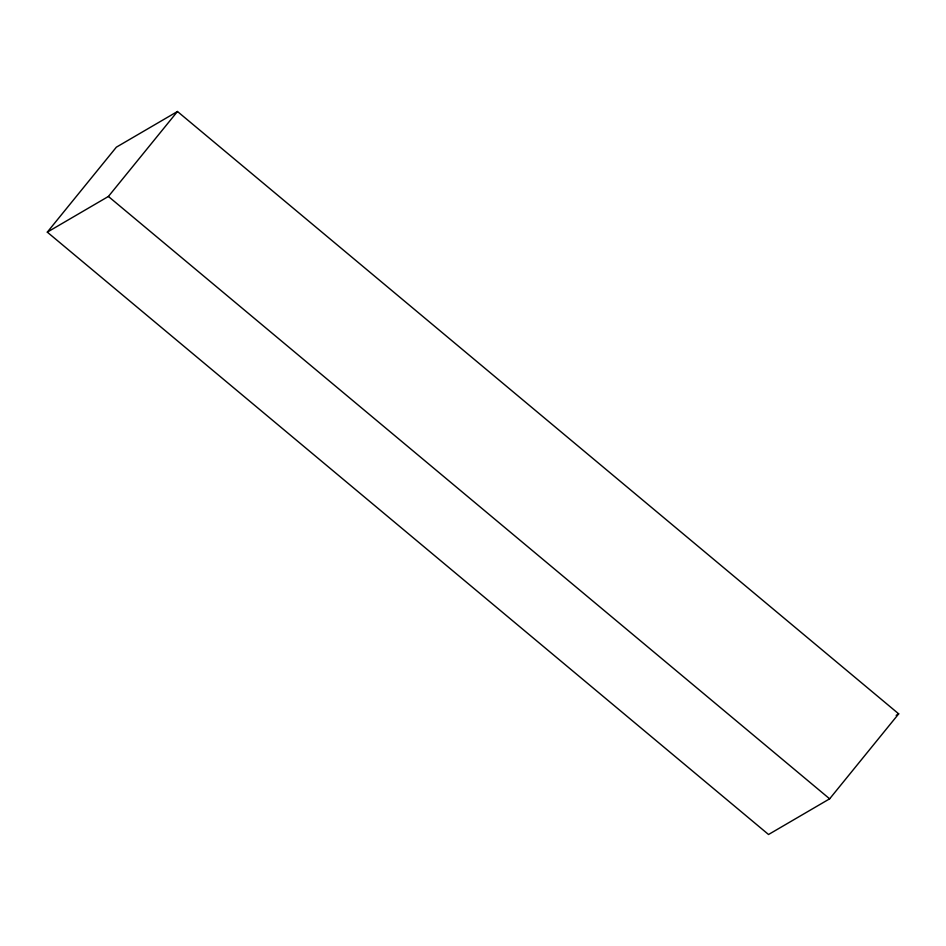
<?xml version="1.0" encoding="UTF-8"?>
<svg xmlns="http://www.w3.org/2000/svg" width="946" height="946" viewBox="0 0 946 946"><rect width="100%" height="100%" fill="white"/><g stroke="black" fill="none" stroke-linecap="round" stroke-linejoin="round"><path stroke-width="1.42" d="M47.3 232.148L116.358 147.174L177.458 111.498L898.7 713.852L829.642 798.826L768.542 834.502L47.3 232.148L108.4 196.461L177.458 111.498M896.158 715.342L898.7 713.852M108.4 196.461L829.642 798.826"/></g></svg>
